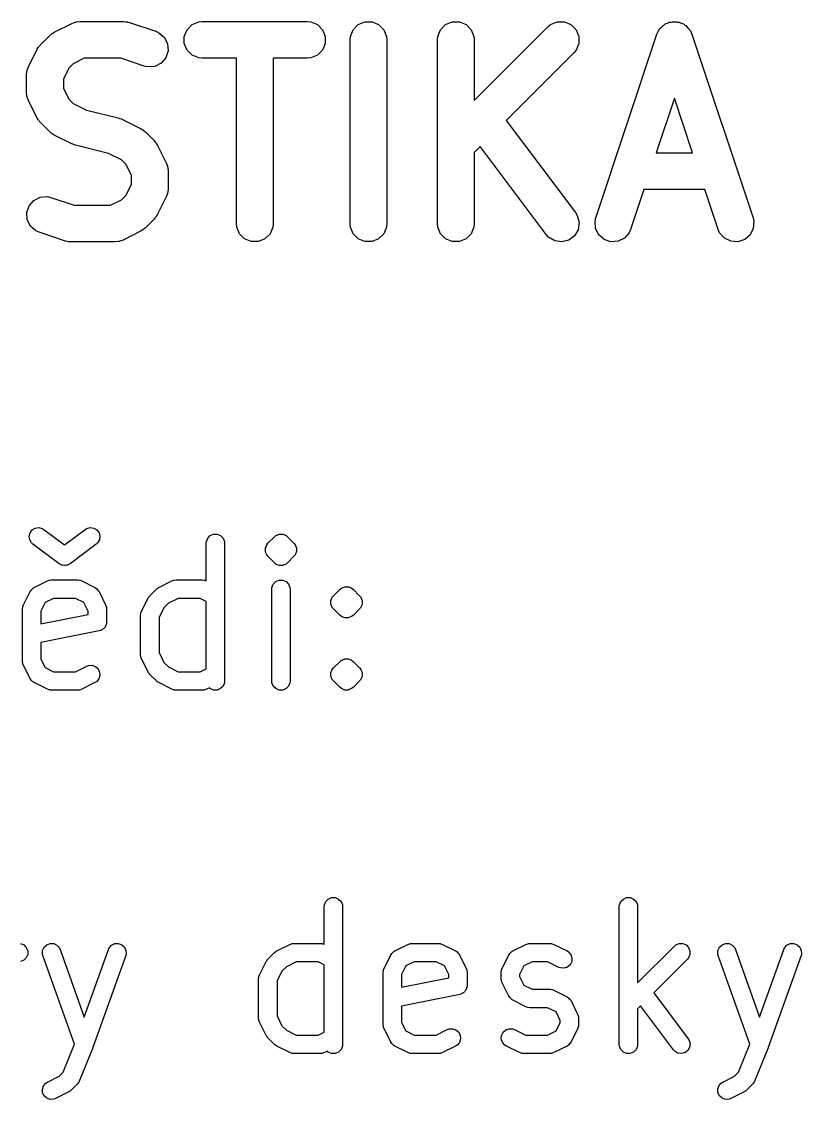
# Model space of a CAD drawing. Header units: inches. Extents: x -2.6 to 7.6, y 0.3 to 5.2.
# Drawn here: x 3.964 to 4.2985, y 4.7407 to 5.2028 of the extents above; entities that cross this region are included whole.
import ezdxf

# ---------------------------------------------------------------- set-up
doc = ezdxf.new("R2010")
doc.units = ezdxf.units.IN
doc.header["$MEASUREMENT"] = 0
doc.layers.add('BLACK', color=250, linetype='CONTINUOUS')

msp = doc.modelspace()

# ---------------------------------------------------------------- linework, layer by layer
at = {"layer": 'BLACK', "linetype": 'CONTINUOUS'}
for p, q in [((3.97798, 5.19824), (3.98548, 5.20199)), ((3.98548, 5.20199), (3.98692, 5.20254)), ((3.98692, 5.20254), (3.9872, 5.20256)), ((3.9872, 5.20256), (3.98746, 5.20267)), ((3.98746, 5.20267), (3.989, 5.20282)), ((3.989, 5.20282), (4.00775, 5.20282)), ((4.00775, 5.20282), (4.00852, 5.20274)), ((4.00852, 5.20274), (4.00873, 5.20276)), ((4.00873, 5.20276), (4.009, 5.20269)), ((4.009, 5.20269), (4.00928, 5.20267)), ((4.00928, 5.20267), (4.00948, 5.20259)), ((4.00948, 5.20259), (4.01024, 5.20241)), ((4.01024, 5.20241), (4.02149, 5.19866)), ((4.02149, 5.19866), (4.0229, 5.19803)), ((4.03377, 5.19648), (4.03495, 5.19932)), ((4.03495, 5.19932), (4.03712, 5.20149)), ((4.03712, 5.20149), (4.03996, 5.20267)), ((4.03996, 5.20267), (4.04149, 5.20282)), ((4.04149, 5.20282), (4.08649, 5.20282)), ((4.08649, 5.20282), (4.08802, 5.20267)), ((4.08802, 5.20267), (4.09086, 5.20149)), ((4.09086, 5.20149), (4.09303, 5.19932)), ((4.09303, 5.19932), (4.09421, 5.19648)), ((4.10501, 5.19648), (4.10619, 5.19932)), ((4.10619, 5.19932), (4.10836, 5.20149)), ((4.10836, 5.20149), (4.1112, 5.20267)), ((4.1112, 5.20267), (4.11427, 5.20267)), ((4.11427, 5.20267), (4.11711, 5.20149)), ((4.11711, 5.20149), (4.11928, 5.19932)), ((4.11928, 5.19932), (4.12046, 5.19648)), ((4.14251, 5.19648), (4.14368, 5.19932)), ((4.14368, 5.19932), (4.14585, 5.20149)), ((4.14585, 5.20149), (4.14869, 5.20267)), ((4.14869, 5.20267), (4.15177, 5.20267)), ((4.15177, 5.20267), (4.1546, 5.20149)), ((4.1546, 5.20149), (4.15678, 5.19932)), ((4.15678, 5.19932), (4.15795, 5.19648)), ((4.1581, 5.16896), (4.18966, 5.20051)), ((4.18966, 5.20051), (4.19085, 5.20149)), ((4.19085, 5.20149), (4.19369, 5.20267)), ((4.19369, 5.20267), (4.19676, 5.20267)), ((4.19676, 5.20267), (4.1996, 5.20149)), ((4.1996, 5.20149), (4.20177, 5.19932)), ((4.20177, 5.19932), (4.20295, 5.19648)), ((4.2365, 5.19743), (4.23713, 5.19884)), ((4.23713, 5.19884), (4.2375, 5.19927)), ((4.2375, 5.19927), (4.23775, 5.19977)), ((4.23775, 5.19977), (4.23849, 5.20042)), ((4.23849, 5.20042), (4.23914, 5.20116)), ((4.23914, 5.20116), (4.23964, 5.20142)), ((4.23964, 5.20142), (4.24007, 5.20178)), ((4.24007, 5.20178), (4.241, 5.2021)), ((4.241, 5.2021), (4.24189, 5.20254)), ((4.24189, 5.20254), (4.24245, 5.20258)), ((4.24245, 5.20258), (4.24298, 5.20276)), ((4.24298, 5.20276), (4.24397, 5.20269)), ((4.24397, 5.20269), (4.24495, 5.20276)), ((4.24495, 5.20276), (4.24549, 5.20258)), ((4.24549, 5.20258), (4.24605, 5.20254)), ((4.24605, 5.20254), (4.24693, 5.2021)), ((4.24693, 5.2021), (4.24787, 5.20178)), ((4.24787, 5.20178), (4.24829, 5.20142)), ((4.24829, 5.20142), (4.2488, 5.20116)), ((4.2488, 5.20116), (4.24944, 5.20042)), ((4.24944, 5.20042), (4.25019, 5.19977)), ((4.25019, 5.19977), (4.25044, 5.19927)), ((4.25044, 5.19927), (4.25081, 5.19884)), ((4.25081, 5.19884), (4.25144, 5.19743)), ((3.97218, 5.19301), (3.97593, 5.19676)), ((3.97593, 5.19676), (3.97654, 5.19726)), ((3.97654, 5.19726), (3.97667, 5.19741)), ((3.97667, 5.19741), (3.97691, 5.19756)), ((3.97691, 5.19756), (3.97713, 5.19774)), ((3.97713, 5.19774), (3.97732, 5.19782)), ((3.97732, 5.19782), (3.97798, 5.19824)), ((4.0229, 5.19803), (4.02522, 5.19602)), ((4.02522, 5.19602), (4.02659, 5.19327)), ((4.03377, 5.19341), (4.03377, 5.19648)), ((4.09421, 5.19648), (4.09421, 5.19341)), ((4.10486, 5.19494), (4.10501, 5.19648)), ((4.10486, 5.1162), (4.10486, 5.19494)), ((4.12046, 5.19648), (4.12061, 5.19494)), ((4.12061, 5.19494), (4.12061, 5.1162)), ((4.14236, 5.19494), (4.14251, 5.19648)), ((4.14236, 5.1162), (4.14236, 5.19494)), ((4.15795, 5.19648), (4.1581, 5.19494)), ((4.1581, 5.19494), (4.1581, 5.16896)), ((4.20295, 5.19648), (4.20295, 5.19341)), ((4.21025, 5.11869), (4.2365, 5.19743)), ((4.25144, 5.19743), (4.27768, 5.11869)), ((3.96696, 5.18347), (3.97071, 5.19097)), ((3.97071, 5.19097), (3.97112, 5.19163)), ((3.97112, 5.19163), (3.9712, 5.19182)), ((3.9712, 5.19182), (3.97138, 5.19204)), ((3.97138, 5.19204), (3.97153, 5.19227)), ((3.97153, 5.19227), (3.97169, 5.19241)), ((3.97169, 5.19241), (3.97218, 5.19301)), ((4.02681, 5.19021), (4.02584, 5.18729)), ((4.02659, 5.19327), (4.02681, 5.19021)), ((4.03495, 5.19057), (4.03377, 5.19341)), ((4.03712, 5.1884), (4.03495, 5.19057)), ((4.09303, 5.19057), (4.09086, 5.1884)), ((4.09421, 5.19341), (4.09303, 5.19057)), ((4.20079, 5.18938), (4.17187, 5.16046)), ((4.20177, 5.19057), (4.20079, 5.18938)), ((4.20295, 5.19341), (4.20177, 5.19057)), ((3.98616, 5.18472), (3.98422, 5.18278)), ((3.99086, 5.18707), (3.98616, 5.18472)), ((4.00647, 5.18707), (3.99086, 5.18707)), ((4.01651, 5.18372), (4.00647, 5.18707)), ((4.02382, 5.18497), (4.02108, 5.1836)), ((4.02584, 5.18729), (4.02382, 5.18497)), ((4.03996, 5.18722), (4.03712, 5.1884)), ((4.04149, 5.18707), (4.03996, 5.18722)), ((4.05612, 5.18707), (4.04149, 5.18707)), ((4.05612, 5.1162), (4.05612, 5.18707)), ((4.08649, 5.18707), (4.07186, 5.18707)), ((4.07186, 5.18707), (4.07186, 5.1162)), ((4.08802, 5.18722), (4.08649, 5.18707)), ((4.09086, 5.1884), (4.08802, 5.18722)), ((3.96613, 5.17995), (3.96628, 5.18148)), ((3.96613, 5.17245), (3.96613, 5.17995)), ((3.96628, 5.18148), (3.96639, 5.18174)), ((3.96639, 5.18174), (3.96641, 5.18203)), ((3.96641, 5.18203), (3.96696, 5.18347)), ((3.98422, 5.18278), (3.98188, 5.17809)), ((4.01801, 5.18338), (4.01651, 5.18372)), ((4.02108, 5.1836), (4.01801, 5.18338)), ((3.98188, 5.17809), (3.98188, 5.17431)), ((3.96628, 5.17091), (3.96613, 5.17245)), ((3.96639, 5.17065), (3.96628, 5.17091)), ((3.98188, 5.17431), (3.98422, 5.16961)), ((3.96641, 5.17037), (3.96639, 5.17065)), ((3.96696, 5.16892), (3.96641, 5.17037)), ((3.97071, 5.16143), (3.96696, 5.16892)), ((3.98422, 5.16961), (3.98616, 5.16767)), ((3.98616, 5.16767), (3.99175, 5.16488)), ((4.24397, 5.17004), (4.23614, 5.14657)), ((4.25179, 5.14657), (4.24397, 5.17004)), ((3.97112, 5.16076), (3.97071, 5.16143)), ((3.99175, 5.16488), (4.00591, 5.16134)), ((3.9712, 5.16057), (3.97112, 5.16076)), ((3.97138, 5.16036), (3.9712, 5.16057)), ((3.97153, 5.16012), (3.97138, 5.16036)), ((3.97169, 5.15998), (3.97153, 5.16012)), ((3.97218, 5.15938), (3.97169, 5.15998)), ((3.97593, 5.15563), (3.97218, 5.15938)), ((4.00591, 5.16134), (4.00602, 5.1613)), ((4.00602, 5.1613), (4.00608, 5.16129)), ((4.00608, 5.16129), (4.00672, 5.16105)), ((4.00672, 5.16105), (4.00736, 5.16082)), ((4.00736, 5.16082), (4.00741, 5.16078)), ((4.00741, 5.16078), (4.00752, 5.16074)), ((4.00752, 5.16074), (4.01502, 5.15699)), ((4.01502, 5.15699), (4.01568, 5.15658)), ((4.17187, 5.16046), (4.20152, 5.12093)), ((3.97654, 5.15513), (3.97593, 5.15563)), ((3.97667, 5.15498), (3.97654, 5.15513)), ((3.97691, 5.15483), (3.97667, 5.15498)), ((3.97713, 5.15465), (3.97691, 5.15483)), ((3.97732, 5.15457), (3.97713, 5.15465)), ((3.97798, 5.15415), (3.97732, 5.15457)), ((3.98548, 5.15041), (3.97798, 5.15415)), ((4.01568, 5.15658), (4.01587, 5.1565)), ((4.01587, 5.1565), (4.01609, 5.15632)), ((4.01609, 5.15632), (4.01632, 5.15617)), ((4.01632, 5.15617), (4.01646, 5.15601)), ((4.01646, 5.15601), (4.01706, 5.15552)), ((4.01706, 5.15552), (4.02081, 5.15177)), ((3.98559, 5.15036), (3.98548, 5.15041)), ((3.98564, 5.15033), (3.98559, 5.15036)), ((3.98628, 5.1501), (3.98564, 5.15033)), ((3.98692, 5.14985), (3.98628, 5.1501)), ((3.98698, 5.14985), (3.98692, 5.14985)), ((3.98709, 5.14981), (3.98698, 5.14985)), ((4.00125, 5.14627), (3.98709, 5.14981)), ((4.02081, 5.15177), (4.02131, 5.15116)), ((4.02131, 5.15116), (4.02147, 5.15103)), ((4.02147, 5.15103), (4.02162, 5.15079)), ((4.02162, 5.15079), (4.02179, 5.15057)), ((4.02179, 5.15057), (4.02187, 5.15038)), ((4.02187, 5.15038), (4.02229, 5.14972)), ((4.02229, 5.14972), (4.02604, 5.14222)), ((4.16063, 5.14921), (4.1581, 5.14669)), ((4.18892, 5.11148), (4.16063, 5.14921)), ((4.00683, 5.14348), (4.00125, 5.14627)), ((4.00877, 5.14154), (4.00683, 5.14348)), ((4.1581, 5.14669), (4.1581, 5.1162)), ((4.23614, 5.14657), (4.25179, 5.14657)), ((4.01112, 5.13684), (4.00877, 5.14154)), ((4.02604, 5.14222), (4.02659, 5.14078)), ((4.02659, 5.14078), (4.02661, 5.1405)), ((4.02661, 5.1405), (4.02672, 5.14024)), ((4.02672, 5.14024), (4.02687, 5.1387)), ((4.02687, 5.1387), (4.02687, 5.1312)), ((4.01112, 5.13306), (4.01112, 5.13684)), ((4.00877, 5.12837), (4.01112, 5.13306)), ((4.02659, 5.12912), (4.02604, 5.12768)), ((4.02661, 5.1294), (4.02659, 5.12912)), ((4.02672, 5.12967), (4.02661, 5.1294)), ((4.02687, 5.1312), (4.02672, 5.12967)), ((4.2309, 5.13083), (4.22519, 5.11371)), ((4.25704, 5.13083), (4.2309, 5.13083)), ((4.26274, 5.11371), (4.25704, 5.13083)), ((3.96716, 5.12385), (3.96917, 5.12617)), ((3.96917, 5.12617), (3.97192, 5.12755)), ((3.97192, 5.12755), (3.97499, 5.12776)), ((3.97499, 5.12776), (3.97649, 5.12742)), ((3.97649, 5.12742), (3.98653, 5.12408)), ((4.00214, 5.12408), (4.00683, 5.12642)), ((4.00683, 5.12642), (4.00877, 5.12837)), ((4.02604, 5.12768), (4.02229, 5.12018)), ((3.96619, 5.12094), (3.96716, 5.12385)), ((3.96641, 5.11787), (3.96619, 5.12094)), ((3.98653, 5.12408), (4.00214, 5.12408)), ((4.02229, 5.12018), (4.02187, 5.11952)), ((4.20152, 5.12093), (4.20232, 5.11961)), ((3.96778, 5.11513), (3.96641, 5.11787)), ((4.02081, 5.11813), (4.01706, 5.11438)), ((4.02131, 5.11874), (4.02081, 5.11813)), ((4.02147, 5.11887), (4.02131, 5.11874)), ((4.02162, 5.11911), (4.02147, 5.11887)), ((4.02179, 5.11933), (4.02162, 5.11911)), ((4.02187, 5.11952), (4.02179, 5.11933)), ((4.05627, 5.11467), (4.05612, 5.1162)), ((4.07186, 5.1162), (4.07171, 5.11467)), ((4.10501, 5.11467), (4.10486, 5.1162)), ((4.12061, 5.1162), (4.12046, 5.11467)), ((4.14251, 5.11467), (4.14236, 5.1162)), ((4.1581, 5.1162), (4.15795, 5.11467)), ((4.20232, 5.11961), (4.20309, 5.11663)), ((4.20309, 5.11663), (4.20265, 5.11359)), ((4.20991, 5.11719), (4.21025, 5.11869)), ((4.21013, 5.11412), (4.20991, 5.11719)), ((4.27768, 5.11869), (4.27803, 5.11719)), ((4.27803, 5.11719), (4.27781, 5.11412)), ((3.9701, 5.11311), (3.96778, 5.11513)), ((3.97151, 5.11248), (3.9701, 5.11311)), ((3.98276, 5.10873), (3.97151, 5.11248)), ((4.01502, 5.11291), (4.00752, 5.10916)), ((4.01568, 5.11333), (4.01502, 5.11291)), ((4.01587, 5.11341), (4.01568, 5.11333)), ((4.01609, 5.11358), (4.01587, 5.11341)), ((4.01632, 5.11373), (4.01609, 5.11358)), ((4.01646, 5.11389), (4.01632, 5.11373)), ((4.01706, 5.11438), (4.01646, 5.11389)), ((4.05744, 5.11183), (4.05627, 5.11467)), ((4.05962, 5.10966), (4.05744, 5.11183)), ((4.07054, 5.11183), (4.06836, 5.10966)), ((4.07171, 5.11467), (4.07054, 5.11183)), ((4.10619, 5.11183), (4.10501, 5.11467)), ((4.10836, 5.10966), (4.10619, 5.11183)), ((4.11928, 5.11183), (4.11711, 5.10966)), ((4.12046, 5.11467), (4.11928, 5.11183)), ((4.14368, 5.11183), (4.14251, 5.11467)), ((4.14585, 5.10966), (4.14368, 5.11183)), ((4.15678, 5.11183), (4.1546, 5.10966)), ((4.15795, 5.11467), (4.15678, 5.11183)), ((4.18997, 5.11034), (4.18892, 5.11148)), ((4.20109, 5.11095), (4.19863, 5.1091)), ((4.20265, 5.11359), (4.20109, 5.11095)), ((4.2115, 5.11138), (4.21013, 5.11412)), ((4.21382, 5.10936), (4.2115, 5.11138)), ((4.22456, 5.1123), (4.22255, 5.10998)), ((4.22519, 5.11371), (4.22456, 5.1123)), ((4.26337, 5.1123), (4.26274, 5.11371)), ((4.26539, 5.10998), (4.26337, 5.1123)), ((4.27643, 5.11138), (4.27411, 5.10936)), ((4.27781, 5.11412), (4.27643, 5.11138)), ((3.98352, 5.10856), (3.98276, 5.10873)), ((3.98371, 5.10848), (3.98352, 5.10856)), ((3.98399, 5.10845), (3.98371, 5.10848)), ((3.98427, 5.10839), (3.98399, 5.10845)), ((3.98447, 5.10841), (3.98427, 5.10839)), ((3.98525, 5.10833), (3.98447, 5.10841)), ((4.004, 5.10833), (3.98525, 5.10833)), ((4.00553, 5.10848), (4.004, 5.10833)), ((4.0058, 5.10859), (4.00553, 5.10848)), ((4.00608, 5.10861), (4.0058, 5.10859)), ((4.00752, 5.10916), (4.00608, 5.10861)), ((4.06245, 5.10848), (4.05962, 5.10966)), ((4.06553, 5.10848), (4.06245, 5.10848)), ((4.06836, 5.10966), (4.06553, 5.10848)), ((4.1112, 5.10848), (4.10836, 5.10966)), ((4.11427, 5.10848), (4.1112, 5.10848)), ((4.11711, 5.10966), (4.11427, 5.10848)), ((4.14869, 5.10848), (4.14585, 5.10966)), ((4.15177, 5.10848), (4.14869, 5.10848)), ((4.1546, 5.10966), (4.15177, 5.10848)), ((4.19261, 5.10878), (4.18997, 5.11034)), ((4.19565, 5.10834), (4.19261, 5.10878)), ((4.19863, 5.1091), (4.19565, 5.10834)), ((4.21674, 5.10839), (4.21382, 5.10936)), ((4.2198, 5.10861), (4.21674, 5.10839)), ((4.22255, 5.10998), (4.2198, 5.10861)), ((4.26813, 5.10861), (4.26539, 5.10998)), ((4.2712, 5.10839), (4.26813, 5.10861)), ((4.27411, 5.10936), (4.2712, 5.10839)), ((3.96986, 4.9857), (3.97138, 4.98592)), ((3.97138, 4.98592), (3.97287, 4.98553)), ((3.99196, 4.98553), (3.99345, 4.98592)), ((3.99345, 4.98592), (3.99497, 4.9857)), ((3.96723, 4.9822), (3.96761, 4.98369)), ((3.96745, 4.98068), (3.96723, 4.9822)), ((3.96761, 4.98369), (3.96854, 4.98492)), ((3.96854, 4.98492), (3.96986, 4.9857)), ((3.97287, 4.98553), (3.97353, 4.98513)), ((3.97353, 4.98513), (3.98241, 4.97847)), ((3.98241, 4.97847), (3.9913, 4.98513)), ((3.9913, 4.98513), (3.99196, 4.98553)), ((3.99497, 4.9857), (3.99629, 4.98492)), ((3.99629, 4.98492), (3.99721, 4.98369)), ((3.99721, 4.98369), (3.99759, 4.9822)), ((3.99759, 4.9822), (3.99738, 4.98068)), ((4.04323, 4.97994), (4.04382, 4.98136)), ((4.04382, 4.98136), (4.04491, 4.98245)), ((4.04491, 4.98245), (4.04632, 4.98303)), ((4.04632, 4.98303), (4.04786, 4.98303)), ((4.04786, 4.98303), (4.04928, 4.98245)), ((4.04928, 4.98245), (4.05037, 4.98136)), ((4.05037, 4.98136), (4.05095, 4.97994)), ((4.06962, 4.97914), (4.07243, 4.98196)), ((4.07243, 4.98196), (4.07303, 4.98245)), ((4.07303, 4.98245), (4.07362, 4.98269)), ((4.07362, 4.98269), (4.07445, 4.98303)), ((4.07445, 4.98303), (4.07598, 4.98303)), ((4.07598, 4.98303), (4.0764, 4.98286)), ((4.0764, 4.98286), (4.0774, 4.98245)), ((4.0774, 4.98245), (4.0774, 4.98245)), ((4.0774, 4.98245), (4.078, 4.98196)), ((4.078, 4.98196), (4.08081, 4.97914)), ((3.96823, 4.97936), (3.96745, 4.98068)), ((3.9688, 4.97883), (3.96823, 4.97936)), ((3.98005, 4.9704), (3.9688, 4.97883)), ((3.99602, 4.97883), (3.98478, 4.9704)), ((3.99659, 4.97936), (3.99602, 4.97883)), ((3.99738, 4.98068), (3.99659, 4.97936)), ((4.04316, 4.97917), (4.04323, 4.97994)), ((4.04316, 4.96304), (4.04316, 4.97917)), ((4.05095, 4.97994), (4.05103, 4.97917)), ((4.05103, 4.97917), (4.05103, 4.92012)), ((4.06854, 4.97713), (4.06871, 4.97754)), ((4.06854, 4.97559), (4.06854, 4.97713)), ((4.06871, 4.97754), (4.06913, 4.97855)), ((4.06913, 4.97855), (4.06962, 4.97914)), ((4.08081, 4.97914), (4.0813, 4.97855)), ((4.0813, 4.97855), (4.0813, 4.97855)), ((4.0813, 4.97855), (4.08172, 4.97754)), ((4.08172, 4.97754), (4.08189, 4.97713)), ((4.08189, 4.97713), (4.08189, 4.97559)), ((4.06865, 4.97532), (4.06854, 4.97559)), ((4.06913, 4.97417), (4.06865, 4.97532)), ((4.06962, 4.97358), (4.06913, 4.97417)), ((4.06913, 4.97417), (4.06913, 4.97417)), ((4.07243, 4.97076), (4.06962, 4.97358)), ((4.08081, 4.97358), (4.078, 4.97076)), ((4.0813, 4.97417), (4.08081, 4.97358)), ((4.08177, 4.97532), (4.0813, 4.97417)), ((4.08189, 4.97559), (4.08177, 4.97532)), ((3.98071, 4.97), (3.98005, 4.9704)), ((3.98092, 4.96994), (3.98071, 4.97)), ((3.98111, 4.96983), (3.98092, 4.96994)), ((3.98166, 4.96976), (3.98111, 4.96983)), ((3.9822, 4.96962), (3.98166, 4.96976)), ((3.98241, 4.96965), (3.9822, 4.96962)), ((3.98263, 4.96962), (3.98241, 4.96965)), ((3.98317, 4.96976), (3.98263, 4.96962)), ((3.98372, 4.96983), (3.98317, 4.96976)), ((3.98391, 4.96994), (3.98372, 4.96983)), ((3.98412, 4.97), (3.98391, 4.96994)), ((3.98478, 4.9704), (3.98412, 4.97)), ((4.07303, 4.97027), (4.07243, 4.97076)), ((4.07342, 4.97011), (4.07303, 4.97027)), ((4.07445, 4.96969), (4.07342, 4.97011)), ((4.07598, 4.96969), (4.07445, 4.96969)), ((4.0764, 4.96986), (4.07598, 4.96969)), ((4.07598, 4.96969), (4.07598, 4.96969)), ((4.0774, 4.97027), (4.0764, 4.96986)), ((4.078, 4.97076), (4.0774, 4.97027)), ((3.9694, 4.9602), (3.97503, 4.96301)), ((3.97503, 4.96301), (3.97575, 4.96328)), ((3.97575, 4.96328), (3.97589, 4.96329)), ((3.97589, 4.96329), (3.97602, 4.96335)), ((3.97602, 4.96335), (3.97679, 4.96342)), ((3.97679, 4.96342), (3.98804, 4.96342)), ((3.98804, 4.96342), (3.98881, 4.96335)), ((3.98881, 4.96335), (3.98894, 4.96329)), ((3.98894, 4.96329), (3.98908, 4.96328)), ((3.98908, 4.96328), (3.9898, 4.96301)), ((3.9898, 4.96301), (3.99542, 4.9602)), ((4.02283, 4.9602), (4.02846, 4.96301)), ((4.02846, 4.96301), (4.02918, 4.96328)), ((4.02918, 4.96328), (4.02932, 4.96329)), ((4.02932, 4.96329), (4.02945, 4.96335)), ((4.02945, 4.96335), (4.03022, 4.96342)), ((4.03022, 4.96342), (4.04147, 4.96342)), ((4.04147, 4.96342), (4.04224, 4.96335)), ((4.04224, 4.96335), (4.04237, 4.96329)), ((4.04237, 4.96329), (4.04251, 4.96328)), ((4.04251, 4.96328), (4.04316, 4.96304)), ((4.07194, 4.96167), (4.07303, 4.96276)), ((4.07303, 4.96276), (4.07445, 4.96335)), ((4.07445, 4.96335), (4.07598, 4.96335)), ((4.07598, 4.96335), (4.0774, 4.96276)), ((4.0774, 4.96276), (4.07849, 4.96167)), ((3.96483, 4.95281), (3.96764, 4.95844)), ((3.96764, 4.95844), (3.96772, 4.95856)), ((3.96772, 4.95856), (3.96774, 4.95862)), ((3.96774, 4.95862), (3.96781, 4.9587)), ((3.96781, 4.9587), (3.96805, 4.95909)), ((3.96805, 4.95909), (3.96843, 4.95941)), ((3.96843, 4.95941), (3.96875, 4.95979)), ((3.96875, 4.95979), (3.96914, 4.96003)), ((3.96914, 4.96003), (3.96921, 4.9601)), ((3.96921, 4.9601), (3.96928, 4.96012)), ((3.96928, 4.96012), (3.9694, 4.9602)), ((3.99542, 4.9602), (3.99555, 4.96012)), ((3.99555, 4.96012), (3.99561, 4.9601)), ((3.99561, 4.9601), (3.99569, 4.96003)), ((3.99569, 4.96003), (3.99608, 4.95979)), ((3.99608, 4.95979), (3.9964, 4.95941)), ((3.9964, 4.95941), (3.99677, 4.95909)), ((3.99677, 4.95909), (3.99702, 4.9587)), ((3.99702, 4.9587), (3.99708, 4.95862)), ((3.99708, 4.95862), (3.9971, 4.95856)), ((3.9971, 4.95856), (3.99718, 4.95844)), ((3.99718, 4.95844), (4, 4.95281)), ((4.019, 4.95665), (4.02181, 4.95946)), ((4.02181, 4.95946), (4.02211, 4.95971)), ((4.02211, 4.95971), (4.02218, 4.95979)), ((4.02218, 4.95979), (4.0223, 4.95986)), ((4.0223, 4.95986), (4.02241, 4.95995)), ((4.02241, 4.95995), (4.0225, 4.95999)), ((4.0225, 4.95999), (4.02283, 4.9602)), ((4.07128, 4.95949), (4.07135, 4.96026)), ((4.07128, 4.92012), (4.07128, 4.95949)), ((4.07135, 4.96026), (4.07194, 4.96167)), ((4.07849, 4.96167), (4.07908, 4.96026)), ((4.07908, 4.96026), (4.07915, 4.95949)), ((4.07915, 4.95949), (4.07915, 4.92012)), ((4.09774, 4.95665), (4.10055, 4.95946)), ((4.10055, 4.95946), (4.10115, 4.95995)), ((4.10115, 4.95995), (4.1015, 4.9601)), ((4.1015, 4.9601), (4.10189, 4.96026)), ((4.10189, 4.96026), (4.10257, 4.96054)), ((4.10257, 4.96054), (4.1041, 4.96054)), ((4.1041, 4.96054), (4.10432, 4.96045)), ((4.10432, 4.96045), (4.10552, 4.95995)), ((4.10552, 4.95995), (4.10612, 4.95946)), ((4.10612, 4.95946), (4.10893, 4.95665)), ((3.9741, 4.95374), (3.97229, 4.95012)), ((3.97772, 4.95555), (3.9741, 4.95374)), ((3.98711, 4.95555), (3.97772, 4.95555)), ((3.99073, 4.95374), (3.98711, 4.95555)), ((3.99254, 4.95012), (3.99073, 4.95374)), ((4.01545, 4.95), (4.01826, 4.95562)), ((4.01826, 4.95562), (4.01847, 4.95595)), ((4.01847, 4.95595), (4.01851, 4.95605)), ((4.01851, 4.95605), (4.0186, 4.95616)), ((4.0186, 4.95616), (4.01867, 4.95628)), ((4.01867, 4.95628), (4.01875, 4.95634)), ((4.01875, 4.95634), (4.019, 4.95665)), ((4.03115, 4.95555), (4.02693, 4.95344)), ((4.04054, 4.95555), (4.03115, 4.95555)), ((4.04316, 4.95424), (4.04054, 4.95555)), ((4.04316, 4.92536), (4.04316, 4.95424)), ((4.09666, 4.95463), (4.09708, 4.95564)), ((4.09666, 4.95309), (4.09666, 4.95463)), ((4.09708, 4.95564), (4.09725, 4.95605)), ((4.09725, 4.95605), (4.09774, 4.95665)), ((4.09725, 4.95605), (4.09725, 4.95605)), ((4.10893, 4.95665), (4.10942, 4.95605)), ((4.10942, 4.95605), (4.10959, 4.95564)), ((4.10959, 4.95564), (4.11001, 4.95463)), ((4.11001, 4.95463), (4.11001, 4.95309)), ((3.96442, 4.95105), (3.96449, 4.95182)), ((3.96442, 4.92855), (3.96442, 4.95105)), ((3.96449, 4.95182), (3.96455, 4.95195)), ((3.96455, 4.95195), (3.96456, 4.95209)), ((3.96456, 4.95209), (3.96483, 4.95281)), ((3.97229, 4.95012), (3.97229, 4.9446)), ((3.99254, 4.94865), (3.99254, 4.95012)), ((4, 4.95281), (4.00027, 4.95209)), ((4.00027, 4.95209), (4.00028, 4.95195)), ((4.00028, 4.95195), (4.00034, 4.95182)), ((4.00034, 4.95182), (4.00041, 4.95105)), ((4.00041, 4.95105), (4.00041, 4.94543)), ((4.01503, 4.94824), (4.01511, 4.94901)), ((4.01511, 4.94901), (4.01516, 4.94914)), ((4.01516, 4.94914), (4.01517, 4.94928)), ((4.01517, 4.94928), (4.01545, 4.95)), ((4.02502, 4.95153), (4.02291, 4.94731)), ((4.02693, 4.95344), (4.02502, 4.95153)), ((4.09677, 4.95282), (4.09666, 4.95309)), ((4.09725, 4.95168), (4.09677, 4.95282)), ((4.09774, 4.95108), (4.09725, 4.95168)), ((4.10055, 4.94827), (4.09774, 4.95108)), ((4.10893, 4.95108), (4.10612, 4.94827)), ((4.10942, 4.95168), (4.10893, 4.95108)), ((4.1099, 4.95282), (4.10942, 4.95168)), ((4.10942, 4.95168), (4.10942, 4.95168)), ((4.11001, 4.95309), (4.1099, 4.95282)), ((3.97229, 4.9446), (3.99254, 4.94865)), ((4.00019, 4.9443), (4.00011, 4.94392)), ((4.00034, 4.94466), (4.00019, 4.9443)), ((4.00041, 4.94543), (4.00034, 4.94466)), ((4.00041, 4.94543), (4.00041, 4.94543)), ((4.00041, 4.94543), (4.00041, 4.94543)), ((4.00041, 4.94543), (4.00041, 4.94543)), ((4.01503, 4.93137), (4.01503, 4.94824)), ((4.02291, 4.94731), (4.02291, 4.93229)), ((4.10115, 4.94778), (4.10055, 4.94827)), ((4.1015, 4.94763), (4.10115, 4.94778)), ((4.10257, 4.94719), (4.1015, 4.94763)), ((4.1041, 4.94719), (4.10257, 4.94719)), ((4.10478, 4.94747), (4.1041, 4.94719)), ((4.1041, 4.94719), (4.1041, 4.94719)), ((4.10552, 4.94778), (4.10478, 4.94747)), ((4.10612, 4.94827), (4.10552, 4.94778)), ((4.10552, 4.94778), (4.10552, 4.94778)), ((3.99724, 4.94156), (3.97229, 4.93657)), ((3.99725, 4.94157), (3.99724, 4.94156)), ((3.99724, 4.94156), (3.99724, 4.94156)), ((3.99724, 4.94156), (3.99724, 4.94156)), ((3.99798, 4.94179), (3.99725, 4.94157)), ((3.9983, 4.94201), (3.99798, 4.94179)), ((3.99866, 4.94215), (3.9983, 4.94201)), ((3.99894, 4.94243), (3.99866, 4.94215)), ((3.99926, 4.94265), (3.99894, 4.94243)), ((3.99947, 4.94297), (3.99926, 4.94265)), ((3.99975, 4.94324), (3.99947, 4.94297)), ((3.9999, 4.9436), (3.99975, 4.94324)), ((4.00011, 4.94392), (3.9999, 4.9436)), ((3.97229, 4.93657), (3.97229, 4.92948)), ((4.01511, 4.9306), (4.01503, 4.93137)), ((4.01516, 4.93047), (4.01511, 4.9306)), ((4.01517, 4.93033), (4.01516, 4.93047)), ((4.02291, 4.93229), (4.02502, 4.92807)), ((3.96449, 4.92779), (3.96442, 4.92855)), ((3.96455, 4.92765), (3.96449, 4.92779)), ((3.96456, 4.92751), (3.96455, 4.92765)), ((3.96483, 4.92679), (3.96456, 4.92751)), ((3.96764, 4.92117), (3.96483, 4.92679)), ((3.97229, 4.92948), (3.9741, 4.92586)), ((3.9741, 4.92586), (3.97772, 4.92405)), ((3.98711, 4.92405), (3.9919, 4.92645)), ((3.9919, 4.92645), (3.99262, 4.92673)), ((3.99262, 4.92673), (3.99415, 4.92684)), ((3.99415, 4.92684), (3.99561, 4.92635)), ((3.99561, 4.92635), (3.99677, 4.92534)), ((4.01545, 4.9296), (4.01517, 4.93033)), ((4.01826, 4.92398), (4.01545, 4.9296)), ((4.02502, 4.92807), (4.02693, 4.92616)), ((4.02693, 4.92616), (4.03115, 4.92405)), ((4.09774, 4.92571), (4.10055, 4.92853)), ((4.10055, 4.92853), (4.10115, 4.92901)), ((4.10115, 4.92901), (4.10174, 4.92926)), ((4.10174, 4.92926), (4.10257, 4.9296)), ((4.10257, 4.9296), (4.1041, 4.9296)), ((4.1041, 4.9296), (4.10452, 4.92943)), ((4.10452, 4.92943), (4.10552, 4.92901)), ((4.10552, 4.92901), (4.10552, 4.92901)), ((4.10552, 4.92901), (4.10612, 4.92853)), ((4.10612, 4.92853), (4.10893, 4.92571)), ((3.96772, 4.92104), (3.96764, 4.92117)), ((3.97772, 4.92405), (3.98711, 4.92405)), ((3.99677, 4.92534), (3.99746, 4.92397)), ((3.99757, 4.92244), (3.99708, 4.92098)), ((3.99746, 4.92397), (3.99757, 4.92244)), ((4.01847, 4.92365), (4.01826, 4.92398)), ((4.01851, 4.92355), (4.01847, 4.92365)), ((4.0186, 4.92345), (4.01851, 4.92355)), ((4.01867, 4.92333), (4.0186, 4.92345)), ((4.01875, 4.92326), (4.01867, 4.92333)), ((4.019, 4.92296), (4.01875, 4.92326)), ((4.02181, 4.92015), (4.019, 4.92296)), ((4.03115, 4.92405), (4.04054, 4.92405)), ((4.04054, 4.92405), (4.04316, 4.92536)), ((4.09666, 4.9237), (4.09719, 4.92497)), ((4.09666, 4.92216), (4.09666, 4.9237)), ((4.0968, 4.92184), (4.09666, 4.92216)), ((4.09725, 4.92074), (4.0968, 4.92184)), ((4.09719, 4.92497), (4.09725, 4.92512)), ((4.09725, 4.92512), (4.09774, 4.92571)), ((4.10893, 4.92571), (4.10942, 4.92512)), ((4.10942, 4.92512), (4.10942, 4.92512)), ((4.10942, 4.92512), (4.10948, 4.92497)), ((4.10987, 4.92184), (4.10942, 4.92074)), ((4.10948, 4.92497), (4.11001, 4.9237)), ((4.11001, 4.92216), (4.10987, 4.92184)), ((4.11001, 4.9237), (4.11001, 4.92216)), ((3.96774, 4.92098), (3.96772, 4.92104)), ((3.96781, 4.9209), (3.96774, 4.92098)), ((3.96805, 4.92052), (3.96781, 4.9209)), ((3.96843, 4.92019), (3.96805, 4.92052)), ((3.96875, 4.91982), (3.96843, 4.92019)), ((3.96914, 4.91957), (3.96875, 4.91982)), ((3.96921, 4.91951), (3.96914, 4.91957)), ((3.96928, 4.91949), (3.96921, 4.91951)), ((3.9694, 4.91941), (3.96928, 4.91949)), ((3.97503, 4.9166), (3.9694, 4.91941)), ((3.97575, 4.91632), (3.97503, 4.9166)), ((3.9898, 4.9166), (3.98908, 4.91632)), ((3.99542, 4.91941), (3.9898, 4.9166)), ((3.99608, 4.91982), (3.99542, 4.91941)), ((3.99708, 4.92098), (3.99608, 4.91982)), ((4.02211, 4.9199), (4.02181, 4.92015)), ((4.02218, 4.91982), (4.02211, 4.9199)), ((4.0223, 4.91974), (4.02218, 4.91982)), ((4.02241, 4.91966), (4.0223, 4.91974)), ((4.0225, 4.91962), (4.02241, 4.91966)), ((4.02283, 4.91941), (4.0225, 4.91962)), ((4.02846, 4.9166), (4.02283, 4.91941)), ((4.02918, 4.91632), (4.02846, 4.9166)), ((4.04323, 4.9166), (4.04251, 4.91632)), ((4.04451, 4.91724), (4.04323, 4.9166)), ((4.04491, 4.91684), (4.04451, 4.91724)), ((4.04632, 4.91626), (4.04491, 4.91684)), ((4.04928, 4.91684), (4.04786, 4.91626)), ((4.05037, 4.91793), (4.04928, 4.91684)), ((4.05095, 4.91935), (4.05037, 4.91793)), ((4.05103, 4.92012), (4.05095, 4.91935)), ((4.07135, 4.91935), (4.07128, 4.92012)), ((4.07194, 4.91793), (4.07135, 4.91935)), ((4.07303, 4.91684), (4.07194, 4.91793)), ((4.07445, 4.91626), (4.07303, 4.91684)), ((4.0774, 4.91684), (4.07598, 4.91626)), ((4.07849, 4.91793), (4.0774, 4.91684)), ((4.07908, 4.91935), (4.07849, 4.91793)), ((4.07915, 4.92012), (4.07908, 4.91935)), ((4.09774, 4.92015), (4.09725, 4.92074)), ((4.09725, 4.92074), (4.09725, 4.92074)), ((4.10055, 4.91733), (4.09774, 4.92015)), ((4.10115, 4.91684), (4.10055, 4.91733)), ((4.1014, 4.91674), (4.10115, 4.91684)), ((4.10257, 4.91626), (4.1014, 4.91674)), ((4.10552, 4.91684), (4.10452, 4.91643)), ((4.10612, 4.91733), (4.10552, 4.91684)), ((4.10893, 4.92015), (4.10612, 4.91733)), ((4.10942, 4.92074), (4.10893, 4.92015)), ((3.97589, 4.91631), (3.97575, 4.91632)), ((3.97602, 4.91626), (3.97589, 4.91631)), ((3.97679, 4.91618), (3.97602, 4.91626)), ((3.98804, 4.91618), (3.97679, 4.91618)), ((3.98881, 4.91626), (3.98804, 4.91618)), ((3.98894, 4.91631), (3.98881, 4.91626)), ((3.98908, 4.91632), (3.98894, 4.91631)), ((4.02932, 4.91631), (4.02918, 4.91632)), ((4.02945, 4.91626), (4.02932, 4.91631)), ((4.03022, 4.91618), (4.02945, 4.91626)), ((4.04147, 4.91618), (4.03022, 4.91618)), ((4.04224, 4.91626), (4.04147, 4.91618)), ((4.04237, 4.91631), (4.04224, 4.91626)), ((4.04251, 4.91632), (4.04237, 4.91631)), ((4.04786, 4.91626), (4.04632, 4.91626)), ((4.07598, 4.91626), (4.07445, 4.91626)), ((4.1041, 4.91626), (4.10257, 4.91626)), ((4.10452, 4.91643), (4.1041, 4.91626)), ((4.1041, 4.91626), (4.1041, 4.91626)), ((4.09377, 4.82338), (4.09385, 4.82415)), ((4.09385, 4.82415), (4.09444, 4.82557)), ((4.09444, 4.82557), (4.09552, 4.82666)), ((4.09552, 4.82666), (4.09694, 4.82725)), ((4.09694, 4.82725), (4.09848, 4.82725)), ((4.09848, 4.82725), (4.0999, 4.82666)), ((4.0999, 4.82666), (4.10098, 4.82557)), ((4.10098, 4.82557), (4.10157, 4.82415)), ((4.10157, 4.82415), (4.10165, 4.82338)), ((4.22032, 4.82338), (4.2204, 4.82415)), ((4.2204, 4.82415), (4.22098, 4.82557)), ((4.22098, 4.82557), (4.22207, 4.82666)), ((4.22207, 4.82666), (4.22349, 4.82725)), ((4.22349, 4.82725), (4.22503, 4.82725)), ((4.22503, 4.82725), (4.22645, 4.82666)), ((4.22645, 4.82666), (4.22753, 4.82557)), ((4.22753, 4.82557), (4.22812, 4.82415)), ((4.22812, 4.82415), (4.22819, 4.82338)), ((4.09377, 4.80725), (4.09377, 4.82338)), ((4.10165, 4.82338), (4.10165, 4.76433)), ((4.22032, 4.76433), (4.22032, 4.82338)), ((4.22819, 4.82338), (4.22819, 4.79071)), ((3.9635, 4.80756), (3.96492, 4.80697)), ((3.96492, 4.80697), (3.966, 4.80589)), ((3.966, 4.80589), (3.96659, 4.80447)), ((3.97297, 4.80466), (3.97363, 4.80605)), ((3.97363, 4.80605), (3.97477, 4.80708)), ((3.97477, 4.80708), (3.97621, 4.80759)), ((3.97621, 4.80759), (3.97775, 4.80752)), ((3.97775, 4.80752), (3.97914, 4.80686)), ((3.97914, 4.80686), (3.98017, 4.80572)), ((3.98017, 4.80572), (3.9805, 4.80502)), ((4.0012, 4.80502), (4.00153, 4.80572)), ((4.00153, 4.80572), (4.00256, 4.80686)), ((4.00256, 4.80686), (4.00395, 4.80752)), ((4.00395, 4.80752), (4.00549, 4.80759)), ((4.00549, 4.80759), (4.00693, 4.80708)), ((4.00693, 4.80708), (4.00807, 4.80605)), ((4.00807, 4.80605), (4.00873, 4.80466)), ((4.07345, 4.80441), (4.07908, 4.80722)), ((4.07908, 4.80722), (4.0798, 4.8075)), ((4.0798, 4.8075), (4.07994, 4.80751)), ((4.07994, 4.80751), (4.08007, 4.80756)), ((4.08007, 4.80756), (4.08084, 4.80764)), ((4.08084, 4.80764), (4.09209, 4.80764)), ((4.09209, 4.80764), (4.09285, 4.80756)), ((4.09285, 4.80756), (4.09299, 4.80751)), ((4.09299, 4.80751), (4.09313, 4.8075)), ((4.09313, 4.8075), (4.09377, 4.80725)), ((4.12407, 4.80441), (4.1297, 4.80722)), ((4.1297, 4.80722), (4.13042, 4.8075)), ((4.13042, 4.8075), (4.13056, 4.80751)), ((4.13056, 4.80751), (4.13069, 4.80756)), ((4.13069, 4.80756), (4.13146, 4.80764)), ((4.13146, 4.80764), (4.14271, 4.80764)), ((4.14271, 4.80764), (4.14347, 4.80756)), ((4.14347, 4.80756), (4.1436, 4.80751)), ((4.1436, 4.80751), (4.14375, 4.8075)), ((4.14375, 4.8075), (4.14447, 4.80722)), ((4.14447, 4.80722), (4.15009, 4.80441)), ((4.17469, 4.80441), (4.18031, 4.80722)), ((4.18031, 4.80722), (4.18104, 4.8075)), ((4.18104, 4.8075), (4.18118, 4.80751)), ((4.18118, 4.80751), (4.18131, 4.80756)), ((4.18131, 4.80756), (4.18208, 4.80764)), ((4.18208, 4.80764), (4.19051, 4.80764)), ((4.19051, 4.80764), (4.19128, 4.80756)), ((4.19128, 4.80756), (4.19141, 4.80751)), ((4.19141, 4.80751), (4.19155, 4.8075)), ((4.19155, 4.8075), (4.19227, 4.80722)), ((4.19227, 4.80722), (4.1979, 4.80441)), ((4.22819, 4.79071), (4.24397, 4.80648)), ((4.24397, 4.80648), (4.24457, 4.80697)), ((4.24457, 4.80697), (4.24599, 4.80756)), ((4.24599, 4.80756), (4.24752, 4.80756)), ((4.24752, 4.80756), (4.24894, 4.80697)), ((4.24894, 4.80697), (4.25003, 4.80589)), ((4.25003, 4.80589), (4.25062, 4.80447)), ((4.26262, 4.80466), (4.26328, 4.80605)), ((4.26328, 4.80605), (4.26442, 4.80708)), ((4.26442, 4.80708), (4.26586, 4.80759)), ((4.26586, 4.80759), (4.2674, 4.80752)), ((4.2674, 4.80752), (4.26879, 4.80686)), ((4.26879, 4.80686), (4.26982, 4.80572)), ((4.26982, 4.80572), (4.27015, 4.80502)), ((4.29085, 4.80502), (4.29118, 4.80572)), ((4.29118, 4.80572), (4.29221, 4.80686)), ((4.29221, 4.80686), (4.2936, 4.80752)), ((4.2936, 4.80752), (4.29514, 4.80759)), ((4.29514, 4.80759), (4.29658, 4.80708)), ((4.29658, 4.80708), (4.29772, 4.80605)), ((4.29772, 4.80605), (4.29838, 4.80466)), ((3.966, 4.80151), (3.96492, 4.80043)), ((3.96659, 4.80293), (3.966, 4.80151)), ((3.96659, 4.80447), (3.96659, 4.80293)), ((3.97289, 4.80312), (3.97297, 4.80466)), ((3.97308, 4.80238), (3.97289, 4.80312)), ((3.98664, 4.76441), (3.97308, 4.80238)), ((3.9805, 4.80502), (3.99085, 4.77604)), ((3.99085, 4.77604), (4.0012, 4.80502)), ((4.00862, 4.80238), (3.99456, 4.76301)), ((4.0088, 4.80312), (4.00862, 4.80238)), ((4.00873, 4.80466), (4.0088, 4.80312)), ((4.06962, 4.80086), (4.07243, 4.80367)), ((4.07243, 4.80367), (4.07273, 4.80392)), ((4.07273, 4.80392), (4.0728, 4.804)), ((4.0728, 4.804), (4.07292, 4.80407)), ((4.07292, 4.80407), (4.07303, 4.80416)), ((4.07303, 4.80416), (4.07312, 4.8042)), ((4.07312, 4.8042), (4.07345, 4.80441)), ((4.1195, 4.79702), (4.12231, 4.80265)), ((4.12231, 4.80265), (4.12239, 4.80278)), ((4.12239, 4.80278), (4.12241, 4.80284)), ((4.12241, 4.80284), (4.12248, 4.80291)), ((4.12248, 4.80291), (4.12272, 4.8033)), ((4.12272, 4.8033), (4.1231, 4.80362)), ((4.1231, 4.80362), (4.12342, 4.804)), ((4.12342, 4.804), (4.12381, 4.80424)), ((4.12381, 4.80424), (4.12388, 4.80431)), ((4.12388, 4.80431), (4.12394, 4.80433)), ((4.12394, 4.80433), (4.12407, 4.80441)), ((4.15009, 4.80441), (4.15022, 4.80433)), ((4.15022, 4.80433), (4.15028, 4.80431)), ((4.15028, 4.80431), (4.15035, 4.80424)), ((4.15035, 4.80424), (4.15074, 4.804)), ((4.15074, 4.804), (4.15107, 4.80362)), ((4.15107, 4.80362), (4.15144, 4.8033)), ((4.15144, 4.8033), (4.15168, 4.80291)), ((4.15168, 4.80291), (4.15175, 4.80284)), ((4.15175, 4.80284), (4.15177, 4.80278)), ((4.15177, 4.80278), (4.15185, 4.80265)), ((4.15185, 4.80265), (4.15466, 4.79702)), ((4.17012, 4.79702), (4.17293, 4.80265)), ((4.17293, 4.80265), (4.17301, 4.80278)), ((4.17301, 4.80278), (4.17303, 4.80284)), ((4.17303, 4.80284), (4.1731, 4.80291)), ((4.1731, 4.80291), (4.17334, 4.8033)), ((4.17334, 4.8033), (4.17371, 4.80362)), ((4.17371, 4.80362), (4.17404, 4.804)), ((4.17404, 4.804), (4.17443, 4.80424)), ((4.17443, 4.80424), (4.1745, 4.80431)), ((4.1745, 4.80431), (4.17456, 4.80433)), ((4.17456, 4.80433), (4.17469, 4.80441)), ((4.1979, 4.80441), (4.19855, 4.804)), ((4.19855, 4.804), (4.19956, 4.80284)), ((4.19956, 4.80284), (4.20004, 4.80138)), ((4.20004, 4.80138), (4.19993, 4.79985)), ((4.25003, 4.80151), (4.24954, 4.80092)), ((4.25062, 4.80293), (4.25003, 4.80151)), ((4.25062, 4.80447), (4.25062, 4.80293)), ((4.26255, 4.80312), (4.26262, 4.80466)), ((4.26273, 4.80238), (4.26255, 4.80312)), ((4.27629, 4.76441), (4.26273, 4.80238)), ((4.27015, 4.80502), (4.2805, 4.77604)), ((4.2805, 4.77604), (4.29085, 4.80502)), ((4.29827, 4.80238), (4.28421, 4.76301)), ((4.29846, 4.80312), (4.29827, 4.80238)), ((4.29838, 4.80466), (4.29846, 4.80312)), ((3.96492, 4.80043), (3.9635, 4.79984)), ((4.06607, 4.79421), (4.06888, 4.79984)), ((4.06888, 4.79984), (4.06909, 4.80017)), ((4.06909, 4.80017), (4.06913, 4.80026)), ((4.06913, 4.80026), (4.06922, 4.80037)), ((4.06922, 4.80037), (4.06929, 4.80049)), ((4.06929, 4.80049), (4.06937, 4.80056)), ((4.06937, 4.80056), (4.06962, 4.80086)), ((4.07755, 4.79765), (4.07564, 4.79574)), ((4.08177, 4.79976), (4.07755, 4.79765)), ((4.09116, 4.79976), (4.08177, 4.79976)), ((4.09377, 4.79845), (4.09116, 4.79976)), ((4.09377, 4.76957), (4.09377, 4.79845)), ((4.11922, 4.7963), (4.1195, 4.79702)), ((4.12877, 4.79795), (4.12696, 4.79433)), ((4.13239, 4.79976), (4.12877, 4.79795)), ((4.14178, 4.79976), (4.13239, 4.79976)), ((4.1454, 4.79795), (4.14178, 4.79976)), ((4.1472, 4.79433), (4.1454, 4.79795)), ((4.15466, 4.79702), (4.15494, 4.7963)), ((4.16984, 4.7963), (4.17012, 4.79702)), ((4.17939, 4.79795), (4.17758, 4.79433)), ((4.183, 4.79976), (4.17939, 4.79795)), ((4.18958, 4.79976), (4.183, 4.79976)), ((4.19438, 4.79737), (4.18958, 4.79976)), ((4.1951, 4.79709), (4.19438, 4.79737)), ((4.19663, 4.79698), (4.1951, 4.79709)), ((4.19809, 4.79747), (4.19663, 4.79698)), ((4.19925, 4.79847), (4.19809, 4.79747)), ((4.19993, 4.79985), (4.19925, 4.79847)), ((4.24954, 4.80092), (4.23508, 4.78646)), ((4.06565, 4.79245), (4.06573, 4.79322)), ((4.06565, 4.77558), (4.06565, 4.79245)), ((4.06573, 4.79322), (4.06578, 4.79335)), ((4.06578, 4.79335), (4.06579, 4.79349)), ((4.06579, 4.79349), (4.06607, 4.79421)), ((4.07564, 4.79574), (4.07353, 4.79152)), ((4.11908, 4.79526), (4.11916, 4.79603)), ((4.11908, 4.77277), (4.11908, 4.79526)), ((4.11916, 4.79603), (4.11921, 4.79616)), ((4.11921, 4.79616), (4.11922, 4.7963)), ((4.12696, 4.79433), (4.12696, 4.78882)), ((4.12696, 4.78882), (4.1472, 4.79287)), ((4.1472, 4.79287), (4.1472, 4.79433)), ((4.15494, 4.7963), (4.15495, 4.79616)), ((4.15495, 4.79616), (4.155, 4.79603)), ((4.155, 4.79603), (4.15508, 4.79526)), ((4.15508, 4.79526), (4.15508, 4.78964)), ((4.1697, 4.79526), (4.16978, 4.79603)), ((4.1697, 4.79245), (4.1697, 4.79526)), ((4.16978, 4.79168), (4.1697, 4.79245)), ((4.16978, 4.79603), (4.16983, 4.79616)), ((4.16983, 4.79616), (4.16984, 4.7963)), ((4.17758, 4.79433), (4.17758, 4.79338)), ((4.17758, 4.79338), (4.17939, 4.78976)), ((4.07353, 4.79152), (4.07353, 4.77651)), ((4.15414, 4.78718), (4.15393, 4.78686)), ((4.15442, 4.78745), (4.15414, 4.78718)), ((4.15456, 4.78781), (4.15442, 4.78745)), ((4.15478, 4.78814), (4.15456, 4.78781)), ((4.15486, 4.78851), (4.15478, 4.78814)), ((4.155, 4.78887), (4.15486, 4.78851)), ((4.15508, 4.78964), (4.155, 4.78887)), ((4.15508, 4.78964), (4.15508, 4.78964)), ((4.15508, 4.78964), (4.15508, 4.78964)), ((4.15508, 4.78964), (4.15508, 4.78964)), ((4.16983, 4.79155), (4.16978, 4.79168)), ((4.16984, 4.79141), (4.16983, 4.79155)), ((4.17012, 4.79069), (4.16984, 4.79141)), ((4.17293, 4.78507), (4.17012, 4.79069)), ((4.17939, 4.78976), (4.183, 4.78795)), ((4.183, 4.78795), (4.19051, 4.78795)), ((4.19051, 4.78795), (4.19128, 4.78788)), ((4.19128, 4.78788), (4.19141, 4.78782)), ((4.19141, 4.78782), (4.19155, 4.78781)), ((4.19155, 4.78781), (4.19227, 4.78754)), ((4.19227, 4.78754), (4.1979, 4.78472)), ((4.15191, 4.78578), (4.12696, 4.78079)), ((4.15265, 4.786), (4.15191, 4.78578)), ((4.15191, 4.78578), (4.15191, 4.78578)), ((4.15191, 4.78578), (4.15191, 4.78578)), ((4.15191, 4.78578), (4.15191, 4.78578)), ((4.15297, 4.78622), (4.15265, 4.786)), ((4.15333, 4.78637), (4.15297, 4.78622)), ((4.1536, 4.78664), (4.15333, 4.78637)), ((4.15393, 4.78686), (4.1536, 4.78664)), ((4.17301, 4.78494), (4.17293, 4.78507)), ((4.17303, 4.78488), (4.17301, 4.78494)), ((4.1731, 4.7848), (4.17303, 4.78488)), ((4.17334, 4.78441), (4.1731, 4.7848)), ((4.17371, 4.78409), (4.17334, 4.78441)), ((4.17404, 4.78372), (4.17371, 4.78409)), ((4.17443, 4.78347), (4.17404, 4.78372)), ((4.1745, 4.78341), (4.17443, 4.78347)), ((4.17456, 4.78339), (4.1745, 4.78341)), ((4.17469, 4.78331), (4.17456, 4.78339)), ((4.18031, 4.78049), (4.17469, 4.78331)), ((4.1979, 4.78472), (4.19803, 4.78464)), ((4.19803, 4.78464), (4.19809, 4.78462)), ((4.19809, 4.78462), (4.19816, 4.78456)), ((4.19816, 4.78456), (4.19855, 4.78431)), ((4.19855, 4.78431), (4.19887, 4.78394)), ((4.19887, 4.78394), (4.19925, 4.78362)), ((4.19925, 4.78362), (4.19949, 4.78323)), ((4.19949, 4.78323), (4.19956, 4.78315)), ((4.19956, 4.78315), (4.19958, 4.78309)), ((4.19958, 4.78309), (4.19966, 4.78296)), ((4.19966, 4.78296), (4.20247, 4.77734)), ((4.23508, 4.78646), (4.2499, 4.76669)), ((4.12696, 4.78079), (4.12696, 4.7737)), ((4.18104, 4.78022), (4.18031, 4.78049)), ((4.18118, 4.78021), (4.18104, 4.78022)), ((4.18131, 4.78015), (4.18118, 4.78021)), ((4.18208, 4.78008), (4.18131, 4.78015)), ((4.18958, 4.78008), (4.18208, 4.78008)), ((4.1932, 4.77827), (4.18958, 4.78008)), ((4.19501, 4.77465), (4.1932, 4.77827)), ((4.22946, 4.78083), (4.22819, 4.77957)), ((4.22819, 4.77957), (4.22819, 4.76433)), ((4.24361, 4.76197), (4.22946, 4.78083)), ((4.06573, 4.77481), (4.06565, 4.77558)), ((4.06578, 4.77468), (4.06573, 4.77481)), ((4.06579, 4.77454), (4.06578, 4.77468)), ((4.06607, 4.77382), (4.06579, 4.77454)), ((4.06888, 4.76819), (4.06607, 4.77382)), ((4.07353, 4.77651), (4.07564, 4.77229)), ((4.12696, 4.7737), (4.12877, 4.77008)), ((4.1932, 4.77008), (4.19501, 4.7737)), ((4.19501, 4.7737), (4.19501, 4.77465)), ((4.20247, 4.77734), (4.20275, 4.77662)), ((4.20275, 4.77662), (4.20276, 4.77648)), ((4.20276, 4.77648), (4.20281, 4.77635)), ((4.20281, 4.77635), (4.20289, 4.77558)), ((4.20289, 4.77558), (4.20289, 4.77277)), ((4.07564, 4.77229), (4.07755, 4.77038)), ((4.07755, 4.77038), (4.08177, 4.76827)), ((4.09116, 4.76827), (4.09377, 4.76957)), ((4.11916, 4.772), (4.11908, 4.77277)), ((4.11921, 4.77187), (4.11916, 4.772)), ((4.11922, 4.77173), (4.11921, 4.77187)), ((4.1195, 4.77101), (4.11922, 4.77173)), ((4.12231, 4.76538), (4.1195, 4.77101)), ((4.12877, 4.77008), (4.13239, 4.76827)), ((4.14178, 4.76827), (4.14657, 4.77066)), ((4.14657, 4.77066), (4.14729, 4.77094)), ((4.14729, 4.77094), (4.14882, 4.77105)), ((4.14882, 4.77105), (4.15028, 4.77056)), ((4.15028, 4.77056), (4.15144, 4.76956)), ((4.15144, 4.76956), (4.15213, 4.76818)), ((4.16984, 4.76818), (4.17053, 4.76956)), ((4.17053, 4.76956), (4.17169, 4.77056)), ((4.17169, 4.77056), (4.17315, 4.77105)), ((4.17315, 4.77105), (4.17468, 4.77094)), ((4.17468, 4.77094), (4.1754, 4.77066)), ((4.1754, 4.77066), (4.18019, 4.76827)), ((4.18958, 4.76827), (4.1932, 4.77008)), ((4.20247, 4.77101), (4.19966, 4.76538)), ((4.20275, 4.77173), (4.20247, 4.77101)), ((4.20276, 4.77187), (4.20275, 4.77173)), ((4.20281, 4.772), (4.20276, 4.77187)), ((4.20289, 4.77277), (4.20281, 4.772)), ((3.98187, 4.75248), (3.98664, 4.76441)), ((4.06909, 4.76786), (4.06888, 4.76819)), ((4.06913, 4.76777), (4.06909, 4.76786)), ((4.06922, 4.76766), (4.06913, 4.76777)), ((4.06929, 4.76754), (4.06922, 4.76766)), ((4.06937, 4.76747), (4.06929, 4.76754)), ((4.06962, 4.76717), (4.06937, 4.76747)), ((4.07243, 4.76436), (4.06962, 4.76717)), ((4.07273, 4.76411), (4.07243, 4.76436)), ((4.0728, 4.76403), (4.07273, 4.76411)), ((4.08177, 4.76827), (4.09116, 4.76827)), ((4.10165, 4.76433), (4.10157, 4.76356)), ((4.12239, 4.76525), (4.12231, 4.76538)), ((4.12241, 4.76519), (4.12239, 4.76525)), ((4.12248, 4.76512), (4.12241, 4.76519)), ((4.12272, 4.76473), (4.12248, 4.76512)), ((4.1231, 4.7644), (4.12272, 4.76473)), ((4.12342, 4.76403), (4.1231, 4.7644)), ((4.13239, 4.76827), (4.14178, 4.76827)), ((4.15175, 4.76519), (4.15074, 4.76403)), ((4.15224, 4.76665), (4.15175, 4.76519)), ((4.15213, 4.76818), (4.15224, 4.76665)), ((4.16973, 4.76665), (4.16984, 4.76818)), ((4.17022, 4.76519), (4.16973, 4.76665)), ((4.17123, 4.76403), (4.17022, 4.76519)), ((4.18019, 4.76827), (4.18958, 4.76827)), ((4.19887, 4.7644), (4.19855, 4.76403)), ((4.19925, 4.76473), (4.19887, 4.7644)), ((4.19949, 4.76512), (4.19925, 4.76473)), ((4.19956, 4.76519), (4.19949, 4.76512)), ((4.19958, 4.76525), (4.19956, 4.76519)), ((4.19966, 4.76538), (4.19958, 4.76525)), ((4.2204, 4.76356), (4.22032, 4.76433)), ((4.22819, 4.76433), (4.22812, 4.76356)), ((4.2499, 4.76669), (4.2503, 4.76603)), ((4.2503, 4.76603), (4.25069, 4.76454)), ((4.25069, 4.76454), (4.25047, 4.76302)), ((4.27152, 4.75248), (4.27629, 4.76441)), ((3.9945, 4.76287), (3.98888, 4.74881)), ((3.99453, 4.76294), (3.9945, 4.76287)), ((3.99456, 4.76301), (3.99453, 4.76294)), ((4.07292, 4.76396), (4.0728, 4.76403)), ((4.07303, 4.76387), (4.07292, 4.76396)), ((4.07312, 4.76383), (4.07303, 4.76387)), ((4.07345, 4.76362), (4.07312, 4.76383)), ((4.07908, 4.76081), (4.07345, 4.76362)), ((4.0798, 4.76053), (4.07908, 4.76081)), ((4.07994, 4.76052), (4.0798, 4.76053)), ((4.08007, 4.76047), (4.07994, 4.76052)), ((4.08084, 4.76039), (4.08007, 4.76047)), ((4.09209, 4.76039), (4.08084, 4.76039)), ((4.09285, 4.76047), (4.09209, 4.76039)), ((4.09299, 4.76052), (4.09285, 4.76047)), ((4.09313, 4.76053), (4.09299, 4.76052)), ((4.09385, 4.76081), (4.09313, 4.76053)), ((4.09513, 4.76145), (4.09385, 4.76081)), ((4.09552, 4.76106), (4.09513, 4.76145)), ((4.09694, 4.76047), (4.09552, 4.76106)), ((4.09848, 4.76047), (4.09694, 4.76047)), ((4.0999, 4.76106), (4.09848, 4.76047)), ((4.10098, 4.76214), (4.0999, 4.76106)), ((4.10157, 4.76356), (4.10098, 4.76214)), ((4.12381, 4.76379), (4.12342, 4.76403)), ((4.12388, 4.76372), (4.12381, 4.76379)), ((4.12394, 4.7637), (4.12388, 4.76372)), ((4.12407, 4.76362), (4.12394, 4.7637)), ((4.1297, 4.76081), (4.12407, 4.76362)), ((4.13042, 4.76053), (4.1297, 4.76081)), ((4.13056, 4.76052), (4.13042, 4.76053)), ((4.13069, 4.76047), (4.13056, 4.76052)), ((4.13146, 4.76039), (4.13069, 4.76047)), ((4.14271, 4.76039), (4.13146, 4.76039)), ((4.14347, 4.76047), (4.14271, 4.76039)), ((4.1436, 4.76052), (4.14347, 4.76047)), ((4.14375, 4.76053), (4.1436, 4.76052)), ((4.14447, 4.76081), (4.14375, 4.76053)), ((4.15009, 4.76362), (4.14447, 4.76081)), ((4.15074, 4.76403), (4.15009, 4.76362)), ((4.17188, 4.76362), (4.17123, 4.76403)), ((4.1775, 4.76081), (4.17188, 4.76362)), ((4.17822, 4.76053), (4.1775, 4.76081)), ((4.17836, 4.76052), (4.17822, 4.76053)), ((4.1785, 4.76047), (4.17836, 4.76052)), ((4.17926, 4.76039), (4.1785, 4.76047)), ((4.19051, 4.76039), (4.17926, 4.76039)), ((4.19128, 4.76047), (4.19051, 4.76039)), ((4.19141, 4.76052), (4.19128, 4.76047)), ((4.19155, 4.76053), (4.19141, 4.76052)), ((4.19227, 4.76081), (4.19155, 4.76053)), ((4.1979, 4.76362), (4.19227, 4.76081)), ((4.19803, 4.7637), (4.1979, 4.76362)), ((4.19809, 4.76372), (4.19803, 4.7637)), ((4.19816, 4.76379), (4.19809, 4.76372)), ((4.19855, 4.76403), (4.19816, 4.76379)), ((4.22098, 4.76214), (4.2204, 4.76356)), ((4.22207, 4.76106), (4.22098, 4.76214)), ((4.22349, 4.76047), (4.22207, 4.76106)), ((4.22503, 4.76047), (4.22349, 4.76047)), ((4.22645, 4.76106), (4.22503, 4.76047)), ((4.22753, 4.76214), (4.22645, 4.76106)), ((4.22812, 4.76356), (4.22753, 4.76214)), ((4.24413, 4.7614), (4.24361, 4.76197)), ((4.24545, 4.76062), (4.24413, 4.7614)), ((4.24697, 4.7604), (4.24545, 4.76062)), ((4.24846, 4.76078), (4.24697, 4.7604)), ((4.24969, 4.7617), (4.24846, 4.76078)), ((4.25047, 4.76302), (4.24969, 4.7617)), ((4.28416, 4.76287), (4.27853, 4.74881)), ((4.28418, 4.76294), (4.28416, 4.76287)), ((4.28421, 4.76301), (4.28418, 4.76294)), ((3.97503, 4.74817), (3.98008, 4.75069)), ((3.98008, 4.75069), (3.98187, 4.75248)), ((4.26468, 4.74817), (4.26973, 4.75069)), ((4.26973, 4.75069), (4.27152, 4.75248)), ((3.97288, 4.74514), (3.97337, 4.74659)), ((3.97337, 4.74659), (3.97437, 4.74775)), ((3.97437, 4.74775), (3.97503, 4.74817)), ((3.98801, 4.74748), (3.9852, 4.74467)), ((3.9885, 4.74808), (3.98801, 4.74748)), ((3.98851, 4.7481), (3.9885, 4.74808)), ((3.98853, 4.74812), (3.98851, 4.7481)), ((3.98888, 4.74881), (3.98853, 4.74812)), ((4.26253, 4.74514), (4.26302, 4.74659)), ((4.26302, 4.74659), (4.26403, 4.74775)), ((4.26403, 4.74775), (4.26468, 4.74817)), ((4.27766, 4.74748), (4.27485, 4.74467)), ((4.27815, 4.74808), (4.27766, 4.74748)), ((4.27816, 4.7481), (4.27815, 4.74808)), ((4.27818, 4.74812), (4.27816, 4.7481)), ((4.27853, 4.74881), (4.27818, 4.74812)), ((3.97299, 4.7436), (3.97288, 4.74514)), ((3.97368, 4.74223), (3.97299, 4.7436)), ((3.97484, 4.74122), (3.97368, 4.74223)), ((3.9763, 4.74074), (3.97484, 4.74122)), ((3.97855, 4.74112), (3.97783, 4.74085)), ((3.98417, 4.74394), (3.97855, 4.74112)), ((3.9845, 4.74414), (3.98417, 4.74394)), ((3.9846, 4.74418), (3.9845, 4.74414)), ((3.98471, 4.74427), (3.9846, 4.74418)), ((3.98483, 4.74435), (3.98471, 4.74427)), ((3.9849, 4.74443), (3.98483, 4.74435)), ((3.9852, 4.74467), (3.9849, 4.74443)), ((4.26264, 4.7436), (4.26253, 4.74514)), ((4.26333, 4.74223), (4.26264, 4.7436)), ((4.26449, 4.74122), (4.26333, 4.74223)), ((4.26595, 4.74074), (4.26449, 4.74122)), ((4.2682, 4.74112), (4.26748, 4.74085)), ((4.27382, 4.74394), (4.2682, 4.74112)), ((4.27416, 4.74414), (4.27382, 4.74394)), ((4.27425, 4.74418), (4.27416, 4.74414)), ((4.27436, 4.74427), (4.27425, 4.74418)), ((4.27448, 4.74435), (4.27436, 4.74427)), ((4.27455, 4.74443), (4.27448, 4.74435)), ((4.27485, 4.74467), (4.27455, 4.74443)), ((3.97783, 4.74085), (3.9763, 4.74074)), ((4.26748, 4.74085), (4.26595, 4.74074))]:
    msp.add_line(p, q, dxfattribs=at)

doc.saveas('drawing.dxf')
